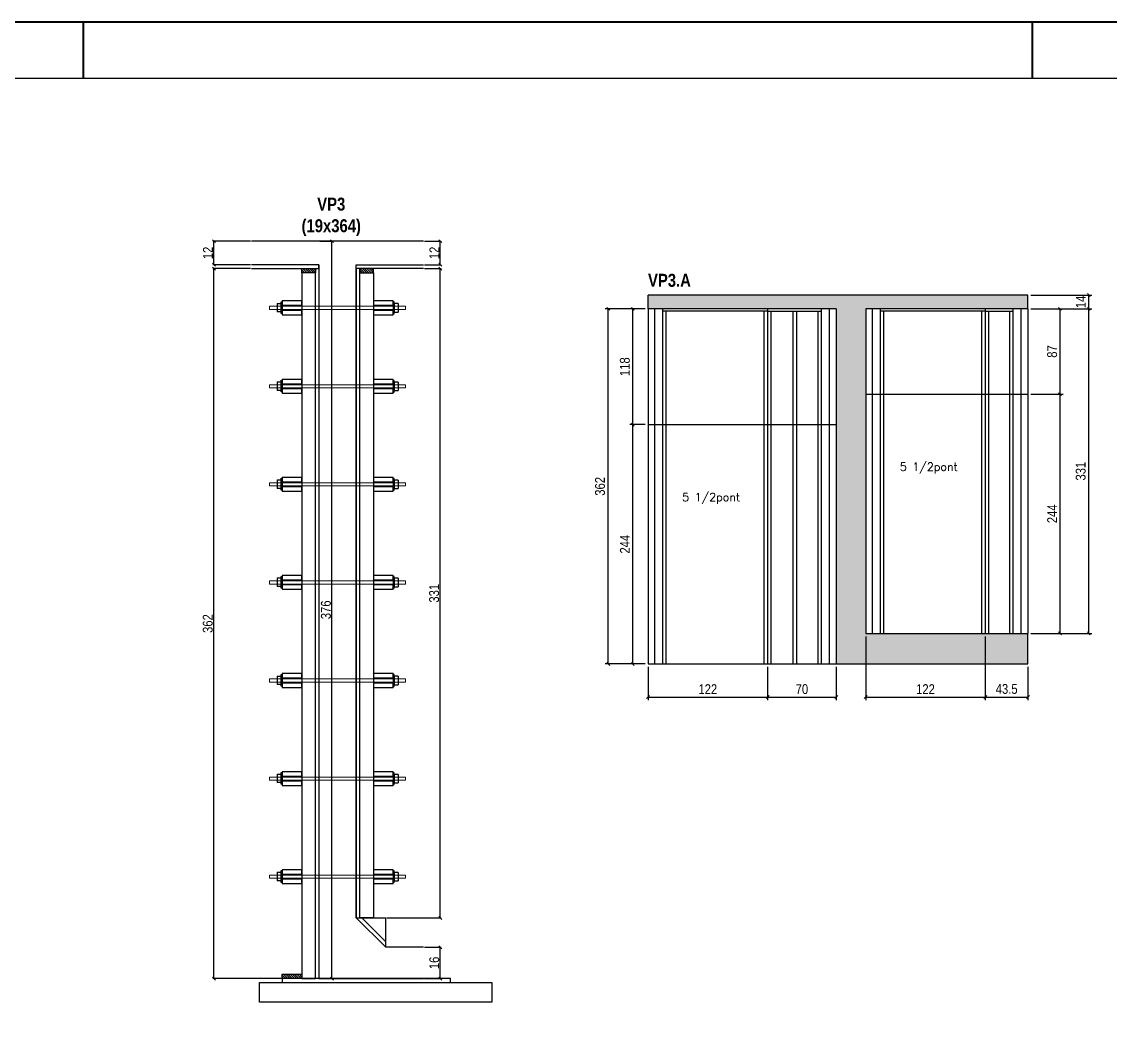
# Model space of a CAD drawing. Extents: x 142292 to 147556, y 149363 to 152785.
# Drawn here: x 144400 to 145510, y 151750 to 152785 of the extents above; entities that cross this region are included whole.
import ezdxf

# ---------------------------------------------------------------- set-up
doc = ezdxf.new("R2010")
doc.units = 0
doc.layers.get('0').update_dxf_attribs({"linetype": 'CONTINUOUS'})
doc.layers.get('DEFPOINTS').update_dxf_attribs({"linetype": 'CONTINUOUS'})
for name, color, linetype in [('1HACHURA MADEIRAS', 1, 'CONTINUOUS'), ('1SARRAFO', 1, 'CONTINUOUS'), ('barrote', 251, 'CONTINUOUS'), ('COTA', 241, 'CONTINUOUS'), ('NOMENCLATURA', 7, 'CONTINUOUS'), ('Painéis', 200, 'CONTINUOUS'), ('PONTALETE', 7, 'CONTINUOUS'), ('presilha', 1, 'CONTINUOUS'), ('SARR_2.2x7', 40, 'CONTINUOUS'), ('SARR_3.5x7', 81, 'CONTINUOUS')]:
    doc.layers.add(name, color=color, linetype=linetype)
for name, color, linetype, lineweight in [('CONCRETO', 251, 'CONTINUOUS', 25), ('FOLHA', 255, 'CONTINUOUS', 40), ('SCO-___-LAJ', 2, 'CONTINUOUS', 0)]:
    doc.layers.add(name, color=color, linetype=linetype, lineweight=lineweight)
doc.styles.add('COTA TECNICA', font='techl___.ttf', dxfattribs={"height": 10})
doc.styles.add('COTA TECNICA 2X', font='techl___.ttf', dxfattribs={"height": 10})
doc.styles.get("Standard").update_dxf_attribs({"font": 'ROMANS.SHX'})
doc.styles.add('TECNICA', font='techb___.ttf', dxfattribs={"height": 10})
doc.dimstyles.new('PAINEL', dxfattribs={"dimtxt": 10, "dimasz": 3, "dimexe": 3, "dimexo": 3, "dimgap": 3, "dimtad": 1, "dimdec": 1, "dimzin": 12, "dimdsep": 46, "dimtxsty": 'COTA TECNICA', "dimblk1": 'OBLIQUE', "dimblk2": 'OBLIQUE', "dimsah": 1, "dimcen": 0.9, "dimclrd": 4, "dimclre": 4, "dimclrt": 240, "dimadec": 1, "dimazin": 3, "dimtfac": 1, "dimtdec": 1, "dimtmove": 0, "dimatfit": 3, "dimfxl": 1, "dimtolj": 1, "dimtzin": 12, "dimarcsym": 0})
doc.dimstyles.new('SECAO', dxfattribs={"dimscale": 0.333333, "dimtxt": 5, "dimasz": 9, "dimexe": 3, "dimexo": 3, "dimgap": 3, "dimtad": 1, "dimdec": 1, "dimlfac": 0.5, "dimzin": 12, "dimdsep": 46, "dimtxsty": 'COTA TECNICA 2X', "dimblk1": 'OBLIQUE', "dimblk2": 'OBLIQUE', "dimsah": 1, "dimcen": 0.9, "dimclrd": 4, "dimclre": 4, "dimclrt": 240, "dimadec": 1, "dimazin": 3, "dimtfac": 1, "dimtdec": 1, "dimtmove": 0, "dimatfit": 3, "dimfxl": 1, "dimtolj": 1, "dimtzin": 12, "dimarcsym": 0})

# ---------------------------------------------------------------- blocks, each defined once
blk = doc.blocks.new('_Oblique')
at = {"color": 0, "linetype": 'ByBlock', "lineweight": -2}
blk.add_line((-0.5, -0.5), (0.5, 0.5), dxfattribs=at)
blk = doc.blocks.new('*D778')
at = {"layer": 'COTA', "color": 4, "lineweight": -2, "transparency": 16777216}
for p, q in [((144633.7, 152533.1), (144595.3, 152533.1)), ((144596.3, 151809.2), (144596.3, 152533.1)), ((144664.8, 151809.2), (144595.3, 151809.2))]:
    blk.add_line(p, q, dxfattribs=at)
at = {"layer": 'DEFPOINTS', "color": 0, "transparency": 16777216}
for p in [(144596.3, 152533.1), (144634.7, 152533.1), (144665.8, 151809.2)]:
    blk.add_point(p, dxfattribs=at)
at = {"layer": 'COTA', "color": 4, "lineweight": -2, "transparency": 16777216, "xscale": 3, "yscale": 3, "zscale": 3}
for p, rotation in [((144596.3, 152533.1), 90), ((144596.3, 151809.2), 270)]:
    blk.add_blockref('_Oblique', p, dxfattribs=dict(at, rotation=rotation))
at = {"layer": 'COTA', "color": 240, "transparency": 16777216, "insert": (144590, 152171.2), "char_height": 10, "attachment_point": 5, "rotation": 90, "style": 'COTA TECNICA 2X'}
blk.add_mtext('\\A1;362', dxfattribs=at)
blk = doc.blocks.new('*D779')
at = {"layer": 'COTA', "color": 4, "lineweight": -2, "transparency": 16777216}
for p, q in [((144633.7, 152561.1), (144595.3, 152561.1)), ((144596.3, 152537.1), (144596.3, 152561.1)), ((144633.7, 152537.1), (144595.3, 152537.1))]:
    blk.add_line(p, q, dxfattribs=at)
at = {"layer": 'DEFPOINTS', "color": 0, "transparency": 16777216}
for p in [(144596.3, 152561.1), (144634.7, 152561.1), (144634.7, 152537.1)]:
    blk.add_point(p, dxfattribs=at)
at = {"layer": 'COTA', "color": 4, "lineweight": -2, "transparency": 16777216, "xscale": 3, "yscale": 3, "zscale": 3}
for p, rotation in [((144596.3, 152561.1), 90), ((144596.3, 152537.1), 270)]:
    blk.add_blockref('_Oblique', p, dxfattribs=dict(at, rotation=rotation))
at = {"layer": 'COTA', "color": 240, "transparency": 16777216, "insert": (144590.2, 152549.1), "char_height": 10, "attachment_point": 5, "rotation": 90, "style": 'COTA TECNICA 2X'}
blk.add_mtext('\\A1;12', dxfattribs=at)
blk = doc.blocks.new('*D780')
at = {"layer": 'COTA', "color": 4, "lineweight": -2, "transparency": 16777216}
for p, q in [((144811.1, 152533.1), (144828.1, 152533.1)), ((144827.1, 151871.1), (144827.1, 152533.1)), ((144772.5, 151871.1), (144828.1, 151871.1))]:
    blk.add_line(p, q, dxfattribs=at)
at = {"layer": 'DEFPOINTS', "color": 0, "transparency": 16777216}
for p in [(144810.1, 152533.1), (144827.1, 152533.1), (144771.5, 151871.1)]:
    blk.add_point(p, dxfattribs=at)
at = {"layer": 'COTA', "color": 4, "lineweight": -2, "transparency": 16777216, "xscale": 3, "yscale": 3, "zscale": 3}
for p, rotation in [((144827.1, 152533.1), 90), ((144827.1, 151871.1), 270)]:
    blk.add_blockref('_Oblique', p, dxfattribs=dict(at, rotation=rotation))
at = {"layer": 'COTA', "color": 240, "transparency": 16777216, "insert": (144820.9, 152202.1), "char_height": 10, "attachment_point": 5, "rotation": 90, "style": 'COTA TECNICA 2X'}
blk.add_mtext('\\A1;331', dxfattribs=at)
blk = doc.blocks.new('*D781')
at = {"layer": 'COTA', "color": 4, "lineweight": -2, "transparency": 16777216}
for p, q in [((144811.1, 152561.1), (144828.1, 152561.1)), ((144827.1, 152537.1), (144827.1, 152561.1)), ((144811.1, 152537.1), (144828.1, 152537.1))]:
    blk.add_line(p, q, dxfattribs=at)
at = {"layer": 'DEFPOINTS', "color": 0, "transparency": 16777216}
for p in [(144810.1, 152561.1), (144827.1, 152561.1), (144810.1, 152537.1)]:
    blk.add_point(p, dxfattribs=at)
at = {"layer": 'COTA', "color": 4, "lineweight": -2, "transparency": 16777216, "xscale": 3, "yscale": 3, "zscale": 3}
for p, rotation in [((144827.1, 152561.1), 90), ((144827.1, 152537.1), 270)]:
    blk.add_blockref('_Oblique', p, dxfattribs=dict(at, rotation=rotation))
at = {"layer": 'COTA', "color": 240, "transparency": 16777216, "insert": (144821.1, 152549.1), "char_height": 10, "attachment_point": 5, "rotation": 90, "style": 'COTA TECNICA 2X'}
blk.add_mtext('\\A1;12', dxfattribs=at)
blk = doc.blocks.new('*D782')
at = {"layer": 'COTA', "color": 4, "lineweight": -2, "transparency": 16777216}
for p, q in [((144811.1, 151841.1), (144828.1, 151841.1)), ((144827.1, 151809.2), (144827.1, 151841.1)), ((144811.1, 151809.2), (144828.1, 151809.2))]:
    blk.add_line(p, q, dxfattribs=at)
at = {"layer": 'DEFPOINTS', "color": 0, "transparency": 16777216}
for p in [(144810.1, 151841.1), (144827.1, 151841.1), (144810.1, 151809.2)]:
    blk.add_point(p, dxfattribs=at)
at = {"layer": 'COTA', "color": 4, "lineweight": -2, "transparency": 16777216, "xscale": 3, "yscale": 3, "zscale": 3}
for p, rotation in [((144827.1, 151841.1), 90), ((144827.1, 151809.2), 270)]:
    blk.add_blockref('_Oblique', p, dxfattribs=dict(at, rotation=rotation))
at = {"layer": 'COTA', "color": 240, "transparency": 16777216, "insert": (144821, 151825.2), "char_height": 10, "attachment_point": 5, "rotation": 90, "style": 'COTA TECNICA 2X'}
blk.add_mtext('\\A1;16', dxfattribs=at)
blk = doc.blocks.new('*D783')
at = {"layer": 'COTA', "color": 4, "lineweight": -2, "transparency": 16777216}
for p, q in [((144704.4, 152561.1), (144717.7, 152561.1)), ((144716.7, 151809.2), (144716.7, 152561.1)), ((144704.4, 151809.2), (144717.7, 151809.2))]:
    blk.add_line(p, q, dxfattribs=at)
at = {"layer": 'DEFPOINTS', "color": 0, "transparency": 16777216}
for p in [(144703.4, 152561.1), (144716.7, 152561.1), (144703.4, 151809.2)]:
    blk.add_point(p, dxfattribs=at)
at = {"layer": 'COTA', "color": 4, "lineweight": -2, "transparency": 16777216, "xscale": 3, "yscale": 3, "zscale": 3}
for p, rotation in [((144716.7, 152561.1), 90), ((144716.7, 151809.2), 270)]:
    blk.add_blockref('_Oblique', p, dxfattribs=dict(at, rotation=rotation))
at = {"layer": 'COTA', "color": 240, "transparency": 16777216, "insert": (144710.5, 152185.2), "char_height": 10, "attachment_point": 5, "rotation": 90, "style": 'COTA TECNICA 2X'}
blk.add_mtext('\\A1;376', dxfattribs=at)
blk = doc.blocks.new('*D784')
at = {"layer": 'COTA', "color": 4, "linetype": 'ByBlock', "lineweight": -2, "transparency": 16777216}
for p, q in [((145039, 152127.1), (145039, 152093.2)), ((145161, 152127.1), (145161, 152093.2)), ((145039, 152096.2), (145161, 152096.2))]:
    blk.add_line(p, q, dxfattribs=at)
at = {"layer": 'DEFPOINTS', "color": 0, "linetype": 'ByBlock', "transparency": 16777216}
for p in [(145039, 152130.1), (145161, 152130.1), (145161, 152096.2)]:
    blk.add_point(p, dxfattribs=at)
at = {"layer": 'COTA', "color": 4, "linetype": 'ByBlock', "lineweight": -2, "transparency": 16777216, "xscale": 3, "yscale": 3, "zscale": 3, "rotation": 180}
blk.add_blockref('_Oblique', (145039, 152096.2), dxfattribs=at)
at = {"layer": 'COTA', "color": 4, "linetype": 'ByBlock', "lineweight": -2, "transparency": 16777216, "xscale": 3, "yscale": 3, "zscale": 3}
blk.add_blockref('_Oblique', (145161, 152096.2), dxfattribs=at)
at = {"layer": 'COTA', "color": 240, "linetype": 'ByBlock', "transparency": 16777216, "insert": (145100, 152104.3), "char_height": 10, "attachment_point": 5, "style": 'COTA TECNICA'}
blk.add_mtext('\\A1;122', dxfattribs=at)
blk = doc.blocks.new('*D785')
at = {"layer": 'COTA', "color": 4, "linetype": 'ByBlock', "lineweight": -2, "transparency": 16777216}
for p, q in [((145161, 152127.1), (145161, 152093.2)), ((145231, 152127.1), (145231, 152093.2)), ((145161, 152096.2), (145231, 152096.2))]:
    blk.add_line(p, q, dxfattribs=at)
at = {"layer": 'DEFPOINTS', "color": 0, "linetype": 'ByBlock', "transparency": 16777216}
for p in [(145161, 152130.1), (145231, 152130.1), (145231, 152096.2)]:
    blk.add_point(p, dxfattribs=at)
at = {"layer": 'COTA', "color": 4, "linetype": 'ByBlock', "lineweight": -2, "transparency": 16777216, "xscale": 3, "yscale": 3, "zscale": 3, "rotation": 180}
blk.add_blockref('_Oblique', (145161, 152096.2), dxfattribs=at)
at = {"layer": 'COTA', "color": 4, "linetype": 'ByBlock', "lineweight": -2, "transparency": 16777216, "xscale": 3, "yscale": 3, "zscale": 3}
blk.add_blockref('_Oblique', (145231, 152096.2), dxfattribs=at)
at = {"layer": 'COTA', "color": 240, "linetype": 'ByBlock', "transparency": 16777216, "insert": (145196, 152104.3), "char_height": 10, "attachment_point": 5, "style": 'COTA TECNICA'}
blk.add_mtext('\\A1;70', dxfattribs=at)
blk = doc.blocks.new('*D786')
at = {"layer": 'COTA', "color": 4, "linetype": 'ByBlock', "lineweight": -2, "transparency": 16777216}
for p, q in [((145429.5, 152492.1), (145491.6, 152492.1)), ((145488.6, 152161.1), (145488.6, 152492.1)), ((145429.5, 152161.1), (145491.6, 152161.1))]:
    blk.add_line(p, q, dxfattribs=at)
at = {"layer": 'DEFPOINTS', "color": 0, "linetype": 'ByBlock', "transparency": 16777216}
for p in [(145426.5, 152492.1), (145488.6, 152492.1), (145426.5, 152161.1)]:
    blk.add_point(p, dxfattribs=at)
at = {"layer": 'COTA', "color": 4, "linetype": 'ByBlock', "lineweight": -2, "transparency": 16777216, "xscale": 3, "yscale": 3, "zscale": 3}
for p, rotation in [((145488.6, 152492.1), 90), ((145488.6, 152161.1), 270)]:
    blk.add_blockref('_Oblique', p, dxfattribs=dict(at, rotation=rotation))
at = {"layer": 'COTA', "color": 240, "linetype": 'ByBlock', "transparency": 16777216, "insert": (145480.3, 152326.6), "char_height": 10, "attachment_point": 5, "rotation": 90, "style": 'COTA TECNICA'}
blk.add_mtext('\\A1;331', dxfattribs=at)
blk = doc.blocks.new('*D787')
at = {"layer": 'COTA', "color": 4, "linetype": 'ByBlock', "lineweight": -2, "transparency": 16777216}
for p, q in [((145261, 152158.1), (145261, 152093.2)), ((145383, 152158.1), (145383, 152093.2)), ((145261, 152096.2), (145383, 152096.2))]:
    blk.add_line(p, q, dxfattribs=at)
at = {"layer": 'DEFPOINTS', "color": 0, "linetype": 'ByBlock', "transparency": 16777216}
for p in [(145261, 152161.1), (145383, 152161.1), (145383, 152096.2)]:
    blk.add_point(p, dxfattribs=at)
at = {"layer": 'COTA', "color": 4, "linetype": 'ByBlock', "lineweight": -2, "transparency": 16777216, "xscale": 3, "yscale": 3, "zscale": 3, "rotation": 180}
blk.add_blockref('_Oblique', (145261, 152096.2), dxfattribs=at)
at = {"layer": 'COTA', "color": 4, "linetype": 'ByBlock', "lineweight": -2, "transparency": 16777216, "xscale": 3, "yscale": 3, "zscale": 3}
blk.add_blockref('_Oblique', (145383, 152096.2), dxfattribs=at)
at = {"layer": 'COTA', "color": 240, "linetype": 'ByBlock', "transparency": 16777216, "insert": (145322, 152104.3), "char_height": 10, "attachment_point": 5, "style": 'COTA TECNICA'}
blk.add_mtext('\\A1;122', dxfattribs=at)
blk = doc.blocks.new('*D788')
at = {"layer": 'COTA', "color": 4, "linetype": 'ByBlock', "lineweight": -2, "transparency": 16777216}
for p, q in [((145383, 152158.1), (145383, 152093.2)), ((145426.5, 152127.1), (145426.5, 152093.2)), ((145383, 152096.2), (145426.5, 152096.2))]:
    blk.add_line(p, q, dxfattribs=at)
at = {"layer": 'DEFPOINTS', "color": 0, "linetype": 'ByBlock', "transparency": 16777216}
for p in [(145383, 152161.1), (145426.5, 152130.1), (145426.5, 152096.2)]:
    blk.add_point(p, dxfattribs=at)
at = {"layer": 'COTA', "color": 4, "linetype": 'ByBlock', "lineweight": -2, "transparency": 16777216, "xscale": 3, "yscale": 3, "zscale": 3, "rotation": 180}
blk.add_blockref('_Oblique', (145383, 152096.2), dxfattribs=at)
at = {"layer": 'COTA', "color": 4, "linetype": 'ByBlock', "lineweight": -2, "transparency": 16777216, "xscale": 3, "yscale": 3, "zscale": 3}
blk.add_blockref('_Oblique', (145426.5, 152096.2), dxfattribs=at)
at = {"layer": 'COTA', "color": 240, "linetype": 'ByBlock', "transparency": 16777216, "insert": (145404.8, 152104.5), "char_height": 10, "attachment_point": 5, "style": 'COTA TECNICA'}
blk.add_mtext('\\A1;43.5', dxfattribs=at)
blk = doc.blocks.new('*D789')
at = {"layer": 'COTA', "color": 4, "linetype": 'ByBlock', "lineweight": -2, "transparency": 16777216}
for p, q in [((145429.5, 152506.1), (145491.6, 152506.1)), ((145488.6, 152492.1), (145488.6, 152506.1)), ((145429.5, 152492.1), (145491.6, 152492.1))]:
    blk.add_line(p, q, dxfattribs=at)
at = {"layer": 'DEFPOINTS', "color": 0, "linetype": 'ByBlock', "transparency": 16777216}
for p in [(145426.5, 152506.1), (145488.6, 152506.1), (145426.5, 152492.1)]:
    blk.add_point(p, dxfattribs=at)
at = {"layer": 'COTA', "color": 4, "linetype": 'ByBlock', "lineweight": -2, "transparency": 16777216, "xscale": 3, "yscale": 3, "zscale": 3}
for p, rotation in [((145488.6, 152506.1), 90), ((145488.6, 152492.1), 270)]:
    blk.add_blockref('_Oblique', p, dxfattribs=dict(at, rotation=rotation))
at = {"layer": 'COTA', "color": 240, "linetype": 'ByBlock', "transparency": 16777216, "insert": (145480.5, 152499.1), "char_height": 10, "attachment_point": 5, "rotation": 90, "style": 'COTA TECNICA'}
blk.add_mtext('\\A1;14', dxfattribs=at)
blk = doc.blocks.new('*D790')
at = {"layer": 'COTA', "color": 4, "linetype": 'ByBlock', "lineweight": -2, "transparency": 16777216}
for p, q in [((145429.5, 152405.1), (145462.3, 152405.1)), ((145459.3, 152161.1), (145459.3, 152405.1)), ((145429.5, 152161.1), (145462.3, 152161.1))]:
    blk.add_line(p, q, dxfattribs=at)
at = {"layer": 'DEFPOINTS', "color": 0, "linetype": 'ByBlock', "transparency": 16777216}
for p in [(145426.5, 152405.1), (145459.3, 152405.1), (145426.5, 152161.1)]:
    blk.add_point(p, dxfattribs=at)
at = {"layer": 'COTA', "color": 4, "linetype": 'ByBlock', "lineweight": -2, "transparency": 16777216, "xscale": 3, "yscale": 3, "zscale": 3}
for p, rotation in [((145459.3, 152405.1), 90), ((145459.3, 152161.1), 270)]:
    blk.add_blockref('_Oblique', p, dxfattribs=dict(at, rotation=rotation))
at = {"layer": 'COTA', "color": 240, "linetype": 'ByBlock', "transparency": 16777216, "insert": (145451.2, 152283.1), "char_height": 10, "attachment_point": 5, "rotation": 90, "style": 'COTA TECNICA'}
blk.add_mtext('\\A1;244', dxfattribs=at)
blk = doc.blocks.new('*D791')
at = {"layer": 'COTA', "color": 4, "linetype": 'ByBlock', "lineweight": -2, "transparency": 16777216}
for p, q in [((145429.5, 152492.1), (145462.3, 152492.1)), ((145459.3, 152405.1), (145459.3, 152492.1)), ((145429.5, 152405.1), (145462.3, 152405.1))]:
    blk.add_line(p, q, dxfattribs=at)
at = {"layer": 'DEFPOINTS', "color": 0, "linetype": 'ByBlock', "transparency": 16777216}
for p in [(145426.5, 152492.1), (145459.3, 152492.1), (145426.5, 152405.1)]:
    blk.add_point(p, dxfattribs=at)
at = {"layer": 'COTA', "color": 4, "linetype": 'ByBlock', "lineweight": -2, "transparency": 16777216, "xscale": 3, "yscale": 3, "zscale": 3}
for p, rotation in [((145459.3, 152492.1), 90), ((145459.3, 152405.1), 270)]:
    blk.add_blockref('_Oblique', p, dxfattribs=dict(at, rotation=rotation))
at = {"layer": 'COTA', "color": 240, "linetype": 'ByBlock', "transparency": 16777216, "insert": (145451.2, 152448.6), "char_height": 10, "attachment_point": 5, "rotation": 90, "style": 'COTA TECNICA'}
blk.add_mtext('\\A1;87', dxfattribs=at)
blk = doc.blocks.new('*D792')
at = {"layer": 'COTA', "color": 4, "linetype": 'ByBlock', "lineweight": -2, "transparency": 16777216}
for p, q in [((145036, 152492.1), (144995.4, 152492.1)), ((144998.4, 152130.1), (144998.4, 152492.1)), ((145036, 152130.1), (144995.4, 152130.1))]:
    blk.add_line(p, q, dxfattribs=at)
at = {"layer": 'DEFPOINTS', "color": 0, "linetype": 'ByBlock', "transparency": 16777216}
for p in [(144998.4, 152492.1), (145039, 152492.1), (145039, 152130.1)]:
    blk.add_point(p, dxfattribs=at)
at = {"layer": 'COTA', "color": 4, "linetype": 'ByBlock', "lineweight": -2, "transparency": 16777216, "xscale": 3, "yscale": 3, "zscale": 3}
for p, rotation in [((144998.4, 152492.1), 90), ((144998.4, 152130.1), 270)]:
    blk.add_blockref('_Oblique', p, dxfattribs=dict(at, rotation=rotation))
at = {"layer": 'COTA', "color": 240, "linetype": 'ByBlock', "transparency": 16777216, "insert": (144990.1, 152311.1), "char_height": 10, "attachment_point": 5, "rotation": 90, "style": 'COTA TECNICA'}
blk.add_mtext('\\A1;362', dxfattribs=at)
blk = doc.blocks.new('*D793')
at = {"layer": 'COTA', "color": 4, "linetype": 'ByBlock', "lineweight": -2, "transparency": 16777216}
for p, q in [((145036, 152374.1), (145020.5, 152374.1)), ((145023.5, 152130.1), (145023.5, 152374.1)), ((145036, 152130.1), (145020.5, 152130.1))]:
    blk.add_line(p, q, dxfattribs=at)
at = {"layer": 'DEFPOINTS', "color": 0, "linetype": 'ByBlock', "transparency": 16777216}
for p in [(145023.5, 152374.1), (145039, 152374.1), (145039, 152130.1)]:
    blk.add_point(p, dxfattribs=at)
at = {"layer": 'COTA', "color": 4, "linetype": 'ByBlock', "lineweight": -2, "transparency": 16777216, "xscale": 3, "yscale": 3, "zscale": 3}
for p, rotation in [((145023.5, 152374.1), 90), ((145023.5, 152130.1), 270)]:
    blk.add_blockref('_Oblique', p, dxfattribs=dict(at, rotation=rotation))
at = {"layer": 'COTA', "color": 240, "linetype": 'ByBlock', "transparency": 16777216, "insert": (145015.4, 152252.1), "char_height": 10, "attachment_point": 5, "rotation": 90, "style": 'COTA TECNICA'}
blk.add_mtext('\\A1;244', dxfattribs=at)
blk = doc.blocks.new('*D794')
at = {"layer": 'COTA', "color": 4, "linetype": 'ByBlock', "lineweight": -2, "transparency": 16777216}
for p, q in [((145036, 152492.1), (145020.5, 152492.1)), ((145023.5, 152374.1), (145023.5, 152492.1)), ((145036, 152374.1), (145020.5, 152374.1))]:
    blk.add_line(p, q, dxfattribs=at)
at = {"layer": 'DEFPOINTS', "color": 0, "linetype": 'ByBlock', "transparency": 16777216}
for p in [(145023.5, 152492.1), (145039, 152492.1), (145039, 152374.1)]:
    blk.add_point(p, dxfattribs=at)
at = {"layer": 'COTA', "color": 4, "linetype": 'ByBlock', "lineweight": -2, "transparency": 16777216, "xscale": 3, "yscale": 3, "zscale": 3}
for p, rotation in [((145023.5, 152492.1), 90), ((145023.5, 152374.1), 270)]:
    blk.add_blockref('_Oblique', p, dxfattribs=dict(at, rotation=rotation))
at = {"layer": 'COTA', "color": 240, "linetype": 'ByBlock', "transparency": 16777216, "insert": (145015.4, 152433.1), "char_height": 10, "attachment_point": 5, "rotation": 90, "style": 'COTA TECNICA'}
blk.add_mtext('\\A1;118', dxfattribs=at)
blk = doc.blocks.new('*U375')
at = {"layer": '1HACHURA MADEIRAS'}
h = blk.add_hatch(dxfattribs=at)
h.set_pattern_fill('ANSI31', color=256, scale=0.5)
h.paths.add_polyline_path([(-14, 0), (-14, -4.4), (6, -4.4), (6, 0)])
at = {"layer": '1SARRAFO'}
blk.add_lwpolyline([(6, 0), (-14, 0), (-14, -4.4), (6, -4.4)], close=True, dxfattribs=at)

msp = doc.modelspace()

# ---------------------------------------------------------------- hatches: boundary and pattern name
at = {"layer": 'COTA', "linetype": 'ByBlock'}
h = msp.add_hatch(dxfattribs=at)
h.set_pattern_fill('AR-CONC', color=256, scale=0.03)
h.set_pattern_definition([(50, (10538.0375, 121945.066), (5.46554007, -0.47817257), [0.5715, -6.2865]), (355, (10538.0375, 121945.066), (-1.05730264, 5.73170536), [0.4572, -5.02921753]), (100.4514447, (10538.493, 121945.026), (4.40823741, 5.25353256), [0.48570026, -5.34270734]), (46.1842, (10538.0375, 121946.59), (8.13237123, -1.26126984), [0.85725, -9.42975]), (96.6355576, (10538.715, 121946.485), (7.122124, 7.42278374), [0.7285507, -8.01406824]), (351.184151, (10538.0375, 121946.59), (7.122124, 7.42278374), [0.685799, -7.54379196]), (21, (10538.7995, 121946.209), (4.54843174, -3.06795595), [0.5715, -6.2865]), (326, (10538.7995, 121946.209), (1.85406085, 5.52563898), [0.4572, -5.0292]), (71.451445, (10539.1785, 121945.9533), (6.40249258, 2.45768307), [0.48570026, -5.34269813]), (37.5, (10538.0375, 121945.066), (0.092658098, 2.536651166), [0, -4.96824, 0, -5.1054, 0, -5.04825]), (7.5, (10538.0375, 121945.066), (2.004589875, 3.005417245), [0, -2.91084, 0, -4.85394, 0, -1.92405]), (327.5, (10536.3382, 121945.066), (4.067717855, -0.17186232), [0, -1.905, 0, -5.9436, 0, -7.8867]), (317.5, (10535.5762, 121945.066), (4.44387544, 0.76279473), [0, -2.4765, 0, -3.94716, 0, -5.6007])])
h.paths.add_polyline_path([(145231.03, 152130.08), (145426.53, 152130.08), (145426.53, 152161.08), (145261.03, 152161.08), (145261.03, 152492.08), (145426.53, 152492.08), (145426.53, 152506.08), (145039.03, 152506.08), (145039.03, 152492.08), (145231.03, 152492.08)])
at = {"layer": 'SARR_2.2x7'}
h = msp.add_hatch(dxfattribs=at)
h.set_pattern_fill('ANSI31', color=256, scale=0.5, angle=90)
h.set_pattern_definition([(135, (177873.3583, 29016.5481), (-1.122532015, -1.122532015), [])])
h.paths.add_polyline_path([(144699.82, 152533.12), (144699.82, 152528.72), (144685.82, 152528.72), (144685.82, 152533.12)])
h = msp.add_hatch(dxfattribs=at)
h.set_pattern_fill('ANSI31', color=256, scale=0.5, angle=90)
h.set_pattern_definition([(135, (177853.3583, 29016.5481), (-1.122532015, -1.122532015), [])])
h.paths.add_polyline_path([(144745.02, 152533.12), (144745.02, 152528.72), (144759.02, 152528.72), (144759.02, 152533.12)])

# ---------------------------------------------------------------- linework, layer by layer
at = {"color": 30}
msp.add_line((142435.57, 152727.18), (147498.61, 152727.18), dxfattribs=at)
msp.add_lwpolyline([(146491.26, 150933.81), (146491.26, 149420.94), (142435.57, 149420.94), (142435.57, 152727.18), (147498.61, 152727.18)], dxfattribs=at)
at = {"layer": '1HACHURA MADEIRAS', "elevation": 0}
for points in [[(144685.82, 152500.14), (144665.82, 152500.14), (144665.82, 152495.74), (144685.82, 152495.74)], [(144685.82, 152490.54), (144665.82, 152490.54), (144665.82, 152486.14), (144685.82, 152486.14)], [(144685.82, 152420.14), (144665.82, 152420.14), (144665.82, 152415.74), (144685.82, 152415.74)], [(144685.82, 152410.54), (144665.82, 152410.54), (144665.82, 152406.14), (144685.82, 152406.14)], [(144685.82, 152320.14), (144665.82, 152320.14), (144665.82, 152315.74), (144685.82, 152315.74)], [(144685.82, 152310.54), (144665.82, 152310.54), (144665.82, 152306.14), (144685.82, 152306.14)], [(144685.82, 152220.14), (144665.82, 152220.14), (144665.82, 152215.74), (144685.82, 152215.74)], [(144685.82, 152210.54), (144665.82, 152210.54), (144665.82, 152206.14), (144685.82, 152206.14)], [(144685.82, 152120.14), (144665.82, 152120.14), (144665.82, 152115.74), (144685.82, 152115.74)], [(144685.82, 152110.54), (144665.82, 152110.54), (144665.82, 152106.14), (144685.82, 152106.14)], [(144685.82, 152020.14), (144665.82, 152020.14), (144665.82, 152015.74), (144685.82, 152015.74)], [(144685.82, 152010.54), (144665.82, 152010.54), (144665.82, 152006.14), (144685.82, 152006.14)], [(144685.82, 151920.14), (144665.82, 151920.14), (144665.82, 151915.74), (144685.82, 151915.74)], [(144685.82, 151910.54), (144665.82, 151910.54), (144665.82, 151906.14), (144685.82, 151906.14)]]:
    msp.add_lwpolyline(points, close=True, dxfattribs=at)
at = {"layer": '1HACHURA MADEIRAS'}
for points in [[(144779.02, 152500.14), (144759.02, 152500.14), (144759.02, 152495.74), (144779.02, 152495.74)], [(144779.02, 152490.54), (144759.02, 152490.54), (144759.02, 152486.14), (144779.02, 152486.14)], [(144779.02, 152420.14), (144759.02, 152420.14), (144759.02, 152415.74), (144779.02, 152415.74)], [(144779.02, 152410.54), (144759.02, 152410.54), (144759.02, 152406.14), (144779.02, 152406.14)], [(144779.02, 152320.14), (144759.02, 152320.14), (144759.02, 152315.74), (144779.02, 152315.74)], [(144779.02, 152310.54), (144759.02, 152310.54), (144759.02, 152306.14), (144779.02, 152306.14)], [(144779.02, 152220.14), (144759.02, 152220.14), (144759.02, 152215.74), (144779.02, 152215.74)], [(144779.02, 152210.54), (144759.02, 152210.54), (144759.02, 152206.14), (144779.02, 152206.14)], [(144779.02, 152120.14), (144759.02, 152120.14), (144759.02, 152115.74), (144779.02, 152115.74)], [(144779.02, 152110.54), (144759.02, 152110.54), (144759.02, 152106.14), (144779.02, 152106.14)], [(144779.02, 152020.14), (144759.02, 152020.14), (144759.02, 152015.74), (144779.02, 152015.74)], [(144779.02, 152010.54), (144759.02, 152010.54), (144759.02, 152006.14), (144779.02, 152006.14)], [(144779.02, 151920.14), (144759.02, 151920.14), (144759.02, 151915.74), (144779.02, 151915.74)], [(144779.02, 151910.54), (144759.02, 151910.54), (144759.02, 151906.14), (144779.02, 151906.14)]]:
    msp.add_lwpolyline(points, close=True, dxfattribs=at)
at = {"layer": 'barrote'}
msp.add_lwpolyline([(144642.76, 151805.18), (144879.7, 151805.18), (144879.7, 151785.18), (144642.76, 151785.18)], close=True, dxfattribs=at)
at = {"layer": 'CONCRETO', "linetype": 'Continuous'}
for p, q in [((144810.12, 152561.12), (144634.72, 152561.12)), ((144703.42, 152537.12), (144703.42, 151809.18)), ((144741.42, 151871.07), (144741.42, 152537.12)), ((144771.51, 151841.12), (144741.42, 151871.07)), ((144810.12, 151841.12), (144771.51, 151841.12)), ((144703.42, 151809.18), (144810.12, 151809.18))]:
    msp.add_line(p, q, dxfattribs=at)
at = {"layer": 'COTA', "linetype": 'ByBlock'}
for p, q in [((145039.03, 152492.08), (145039.03, 152506.08)), ((145426.53, 152506.08), (145039.03, 152506.08)), ((145426.53, 152492.08), (145426.53, 152506.08)), ((145426.53, 152130.08), (145426.53, 152161.08)), ((145231.03, 152130.08), (145426.53, 152130.08))]:
    msp.add_line(p, q, dxfattribs=at)
at = {"layer": 'FOLHA'}
for p, q in [((142291.57, 152784.78), (147556.21, 152784.78)), ((144463.09, 152727.18), (144463.09, 152784.78)), ((145430.77, 152784.78), (145430.77, 152727.18))]:
    msp.add_line(p, q, dxfattribs=at)
at = {"layer": 'Painéis', "linetype": 'Continuous'}
for p, q in [((145231.03, 152492.08), (145039.03, 152492.08)), ((145039.03, 152492.08), (145039.03, 152130.08)), ((145161.03, 152492.08), (145161.03, 152130.08)), ((145231.03, 152492.08), (145231.03, 152130.08)), ((145426.53, 152492.08), (145261.03, 152492.08)), ((145261.03, 152492.08), (145261.03, 152161.08)), ((145383.03, 152492.08), (145383.03, 152161.08)), ((145426.53, 152492.08), (145426.53, 152161.08)), ((145261.03, 152405.08), (145426.53, 152405.08)), ((145039.03, 152374.08), (145231.03, 152374.08)), ((145261.03, 152161.08), (145426.53, 152161.08)), ((145039.03, 152130.08), (145231.03, 152130.08))]:
    msp.add_line(p, q, dxfattribs=at)
at = {"layer": 'Painéis', "linetype": 'ByBlock'}
for p, q in [((144771.51, 151841.12), (144741.42, 151871.07)), ((144741.42, 151871.07), (144771.51, 151871.07)), ((144747.08, 151871.07), (144771.51, 151846.64)), ((144771.51, 151841.12), (144771.51, 151871.07))]:
    msp.add_line(p, q, dxfattribs=at)
at = {"layer": 'Painéis', "linetype": 'Continuous'}
for points in [[(144634.72, 152533.12), (144703.42, 152533.12), (144703.42, 152537.12), (144634.72, 152537.12)], [(144810.12, 152533.12), (144741.42, 152533.12), (144741.42, 152537.12), (144810.12, 152537.12)]]:
    msp.add_lwpolyline(points, dxfattribs=at)
at = {"layer": 'Painéis', "linetype": 'Continuous', "elevation": 0}
for points in [[(144699.82, 151809.18), (144699.82, 152533.12), (144703.42, 152533.12), (144703.42, 151809.18)], [(144745.02, 151871.07), (144745.02, 152533.12), (144741.42, 152533.12), (144741.42, 151871.07)]]:
    msp.add_lwpolyline(points, close=True, dxfattribs=at)
at = {"layer": 'Painéis', "linetype": 'Continuous'}
msp.add_lwpolyline([(144837.45, 151809.18), (144665.82, 151809.18), (144665.82, 151805.18), (144837.45, 151805.18)], close=True, dxfattribs=at)
at = {"layer": 'presilha'}
for p, q in [((144660.82, 152497.66), (144664.82, 152497.66)), ((144660.82, 152497.66), (144660.82, 152488.99)), ((144664.82, 152488.99), (144660.82, 152488.99)), ((144664.82, 152499.33), (144665.82, 152499.33)), ((144664.82, 152487.33), (144664.82, 152499.33)), ((144664.82, 152497.66), (144664.82, 152488.99)), ((144665.82, 152499.33), (144665.82, 152487.33)), ((144780.02, 152499.14), (144779.02, 152499.14)), ((144779.02, 152499.14), (144779.02, 152487.14)), ((144780.02, 152487.14), (144780.02, 152499.14)), ((144784.02, 152497.47), (144780.02, 152497.47)), ((144780.02, 152497.47), (144780.02, 152488.8)), ((144780.02, 152488.8), (144784.02, 152488.8)), ((144784.02, 152497.47), (144784.02, 152488.8)), ((144665.82, 152487.33), (144664.82, 152487.33)), ((144779.02, 152487.14), (144780.02, 152487.14)), ((144660.82, 152417.66), (144664.82, 152417.66)), ((144660.82, 152417.66), (144660.82, 152408.99)), ((144664.82, 152419.33), (144665.82, 152419.33)), ((144664.82, 152407.33), (144664.82, 152419.33)), ((144664.82, 152417.66), (144664.82, 152408.99)), ((144665.82, 152419.33), (144665.82, 152407.33)), ((144780.02, 152419.14), (144779.02, 152419.14)), ((144779.02, 152419.14), (144779.02, 152407.14)), ((144780.02, 152407.14), (144780.02, 152419.14)), ((144784.02, 152417.47), (144780.02, 152417.47)), ((144780.02, 152417.47), (144780.02, 152408.8)), ((144784.02, 152417.47), (144784.02, 152408.8)), ((144664.82, 152408.99), (144660.82, 152408.99)), ((144665.82, 152407.33), (144664.82, 152407.33)), ((144779.02, 152407.14), (144780.02, 152407.14)), ((144780.02, 152408.8), (144784.02, 152408.8)), ((144660.82, 152317.66), (144664.82, 152317.66)), ((144660.82, 152317.66), (144660.82, 152308.99)), ((144664.82, 152319.33), (144665.82, 152319.33)), ((144664.82, 152307.33), (144664.82, 152319.33)), ((144664.82, 152317.66), (144664.82, 152308.99)), ((144665.82, 152319.33), (144665.82, 152307.33)), ((144780.02, 152319.14), (144779.02, 152319.14)), ((144779.02, 152319.14), (144779.02, 152307.14)), ((144780.02, 152307.14), (144780.02, 152319.14)), ((144784.02, 152317.47), (144780.02, 152317.47)), ((144780.02, 152317.47), (144780.02, 152308.8)), ((144784.02, 152317.47), (144784.02, 152308.8)), ((144664.82, 152308.99), (144660.82, 152308.99)), ((144665.82, 152307.33), (144664.82, 152307.33)), ((144779.02, 152307.14), (144780.02, 152307.14)), ((144780.02, 152308.8), (144784.02, 152308.8)), ((144660.82, 152217.66), (144664.82, 152217.66)), ((144660.82, 152217.66), (144660.82, 152208.99)), ((144664.82, 152219.33), (144665.82, 152219.33)), ((144664.82, 152207.33), (144664.82, 152219.33)), ((144664.82, 152217.66), (144664.82, 152208.99)), ((144665.82, 152219.33), (144665.82, 152207.33)), ((144780.02, 152219.14), (144779.02, 152219.14)), ((144779.02, 152219.14), (144779.02, 152207.14)), ((144780.02, 152207.14), (144780.02, 152219.14)), ((144784.02, 152217.47), (144780.02, 152217.47)), ((144780.02, 152217.47), (144780.02, 152208.8)), ((144784.02, 152217.47), (144784.02, 152208.8)), ((144664.82, 152208.99), (144660.82, 152208.99)), ((144665.82, 152207.33), (144664.82, 152207.33)), ((144779.02, 152207.14), (144780.02, 152207.14)), ((144780.02, 152208.8), (144784.02, 152208.8)), ((144660.82, 152117.66), (144664.82, 152117.66)), ((144660.82, 152117.66), (144660.82, 152108.99)), ((144664.82, 152119.33), (144665.82, 152119.33)), ((144664.82, 152107.33), (144664.82, 152119.33)), ((144664.82, 152117.66), (144664.82, 152108.99)), ((144665.82, 152119.33), (144665.82, 152107.33)), ((144780.02, 152119.14), (144779.02, 152119.14)), ((144779.02, 152119.14), (144779.02, 152107.14)), ((144780.02, 152107.14), (144780.02, 152119.14)), ((144784.02, 152117.47), (144780.02, 152117.47)), ((144780.02, 152117.47), (144780.02, 152108.8)), ((144784.02, 152117.47), (144784.02, 152108.8)), ((144664.82, 152108.99), (144660.82, 152108.99)), ((144665.82, 152107.33), (144664.82, 152107.33)), ((144779.02, 152107.14), (144780.02, 152107.14)), ((144780.02, 152108.8), (144784.02, 152108.8)), ((144660.82, 152017.66), (144664.82, 152017.66)), ((144660.82, 152017.66), (144660.82, 152008.99)), ((144664.82, 152019.33), (144665.82, 152019.33)), ((144664.82, 152007.33), (144664.82, 152019.33)), ((144664.82, 152017.66), (144664.82, 152008.99)), ((144665.82, 152019.33), (144665.82, 152007.33)), ((144780.02, 152019.14), (144779.02, 152019.14)), ((144779.02, 152019.14), (144779.02, 152007.14)), ((144780.02, 152007.14), (144780.02, 152019.14)), ((144784.02, 152017.47), (144780.02, 152017.47)), ((144780.02, 152017.47), (144780.02, 152008.8)), ((144784.02, 152017.47), (144784.02, 152008.8)), ((144664.82, 152008.99), (144660.82, 152008.99)), ((144665.82, 152007.33), (144664.82, 152007.33)), ((144779.02, 152007.14), (144780.02, 152007.14)), ((144780.02, 152008.8), (144784.02, 152008.8)), ((144660.82, 151917.66), (144664.82, 151917.66)), ((144660.82, 151917.66), (144660.82, 151908.99)), ((144664.82, 151919.33), (144665.82, 151919.33)), ((144664.82, 151907.33), (144664.82, 151919.33)), ((144664.82, 151917.66), (144664.82, 151908.99)), ((144665.82, 151919.33), (144665.82, 151907.33)), ((144780.02, 151919.14), (144779.02, 151919.14)), ((144779.02, 151919.14), (144779.02, 151907.14)), ((144780.02, 151907.14), (144780.02, 151919.14)), ((144784.02, 151917.47), (144780.02, 151917.47)), ((144780.02, 151917.47), (144780.02, 151908.8)), ((144784.02, 151917.47), (144784.02, 151908.8)), ((144664.82, 151908.99), (144660.82, 151908.99)), ((144665.82, 151907.33), (144664.82, 151907.33)), ((144779.02, 151907.14), (144780.02, 151907.14)), ((144780.02, 151908.8), (144784.02, 151908.8))]:
    msp.add_line(p, q, dxfattribs=at)
at = {"layer": 'SARR_2.2x7', "ltscale": 50}
for p, q in [((145046.03, 152374.08), (145046.03, 152492.08)), ((145161.03, 152489.88), (145054.03, 152489.88)), ((145161.03, 152489.88), (145216.03, 152489.88)), ((145224.03, 152374.08), (145224.03, 152492.08)), ((145268.03, 152161.08), (145268.03, 152492.08)), ((145383.03, 152489.88), (145276.03, 152489.88)), ((145383.03, 152489.88), (145411.53, 152489.88)), ((145419.53, 152161.08), (145419.53, 152492.08)), ((145046.03, 152130.08), (145046.03, 152374.08)), ((145224.03, 152130.08), (145224.03, 152374.08))]:
    msp.add_line(p, q, dxfattribs=at)
at = {"layer": 'SARR_2.2x7'}
for points in [[(144685.82, 152533.12), (144699.82, 152533.12), (144699.82, 152528.72), (144685.82, 152528.72)], [(144759.02, 152533.12), (144745.02, 152533.12), (144745.02, 152528.72), (144759.02, 152528.72)]]:
    msp.add_lwpolyline(points, close=True, dxfattribs=at)
at = {"layer": 'SARR_3.5x7'}
for p, q in [((145054.03, 152374.08), (145054.03, 152492.08)), ((145057.53, 152374.08), (145057.53, 152489.88)), ((145157.53, 152374.08), (145157.53, 152489.88)), ((145164.53, 152374.08), (145164.53, 152489.88)), ((145187.18, 152374.08), (145187.18, 152489.88)), ((145190.68, 152374.08), (145190.68, 152489.88)), ((145212.53, 152374.08), (145212.53, 152489.88)), ((145216.03, 152374.08), (145216.03, 152492.08)), ((145276.03, 152161.08), (145276.03, 152492.08)), ((145279.53, 152161.08), (145279.53, 152489.88)), ((145379.53, 152161.08), (145379.53, 152489.88)), ((145386.53, 152161.08), (145386.53, 152489.88)), ((145408.03, 152161.08), (145408.03, 152489.88)), ((145411.53, 152161.08), (145411.53, 152492.08)), ((145054.03, 152130.08), (145054.03, 152374.08)), ((145057.53, 152130.08), (145057.53, 152374.08)), ((145157.53, 152130.08), (145157.53, 152374.08)), ((145164.53, 152130.08), (145164.53, 152374.08)), ((145187.18, 152130.08), (145187.18, 152374.08)), ((145190.68, 152130.08), (145190.68, 152374.08)), ((145212.53, 152130.08), (145212.53, 152374.08)), ((145216.03, 152130.08), (145216.03, 152374.08))]:
    msp.add_line(p, q, dxfattribs=at)
at = {"layer": 'SARR_3.5x7', "elevation": 0}
for points in [[(144699.82, 152528.72), (144685.82, 152528.72), (144685.82, 151809.18), (144699.82, 151809.18)], [(144745.02, 152528.72), (144759.02, 152528.72), (144759.02, 151871.07), (144745.02, 151871.07)]]:
    msp.add_lwpolyline(points, close=True, dxfattribs=at)
at = {"layer": 'SCO-___-LAJ', "color": 1, "elevation": 0}
for points in [[(144653.11, 152494.73), (144791.72, 152494.73), (144791.72, 152491.53), (144653.11, 152491.53)], [(144653.11, 152414.73), (144791.72, 152414.73), (144791.72, 152411.53), (144653.11, 152411.53)], [(144653.11, 152314.73), (144791.72, 152314.73), (144791.72, 152311.53), (144653.11, 152311.53)], [(144653.11, 152214.73), (144791.72, 152214.73), (144791.72, 152211.53), (144653.11, 152211.53)], [(144653.11, 152114.73), (144791.72, 152114.73), (144791.72, 152111.53), (144653.11, 152111.53)], [(144653.11, 152014.73), (144791.72, 152014.73), (144791.72, 152011.53), (144653.11, 152011.53)], [(144653.11, 151914.73), (144791.72, 151914.73), (144791.72, 151911.53), (144653.11, 151911.53)]]:
    msp.add_lwpolyline(points, close=True, dxfattribs=at)

# ---------------------------------------------------------------- block references
at = {"xscale": -1, "rotation": 180}
msp.add_blockref('*U375', (144679.83, 151809.18), dxfattribs=at)

# ---------------------------------------------------------------- texts
at = {"layer": 'NOMENCLATURA', "style": 'TECNICA'}
msp.add_text('VP3.A', height=13.2, dxfattribs=at).set_placement((145039.03, 152514.6))
at = {"layer": 'NOMENCLATURA', "insert": (144715.93, 152605.45, 0), "char_height": 13.2, "attachment_point": 2, "style": 'TECNICA'}
msp.add_mtext_dynamic_manual_height_columns('VP3\\P(19x364)', width=300.2766, gutter_width=1, heights=[0], dxfattribs=at)
at = {"layer": 'PONTALETE', "linetype": 'Continuous'}
for p in [(145295.86, 152327.02), (145073.86, 152296.02)]:
    msp.add_text('5 1/2pont', height=8.25, dxfattribs=at).set_placement(p)

# ---------------------------------------------------------------- dimensions: what is measured, and where the dimension line sits
at = {"layer": 'COTA'}
for base, p1, p2, picture, middle in [((144596.27, 152561.12), (144634.72, 152537.12), (144634.72, 152561.12), '*D779', (144590.21, 152549.12)), ((144716.67, 152561.12), (144703.42, 151809.18), (144703.42, 152561.12), '*D783', (144710.45, 152185.15)), ((144827.12, 152561.12), (144810.12, 152537.12), (144810.12, 152561.12), '*D781', (144821.06, 152549.12)), ((144596.27, 152533.12), (144665.82, 151809.18), (144634.72, 152533.12), '*D778', (144590.05, 152171.15)), ((144827.12, 152533.12), (144771.51, 151871.07), (144810.12, 152533.12), '*D780', (144820.9, 152202.09)), ((144827.12, 151841.12), (144810.12, 151809.18), (144810.12, 151841.12), '*D782', (144821.02, 151825.15))]:
    dim = msp.add_linear_dim(base=base, p1=p1, p2=p2, angle=90, dimstyle='SECAO', dxfattribs=at)
    dim.commit()
    dim.dimension.update_dxf_attribs({"geometry": picture, "text_midpoint": middle})
at = {"layer": 'COTA', "linetype": 'ByBlock'}
dim = msp.add_linear_dim(base=(145488.56, 152506.08), p1=(145426.53, 152492.08), p2=(145426.53, 152506.08), angle=90, dimstyle='PAINEL', dxfattribs=at)
dim.commit()
dim.dimension.update_dxf_attribs({"geometry": '*D789', "text_midpoint": (145488.56, 152499.08), "dimtype": 160})
for base, p1, p2, picture, middle in [((144998.37, 152492.08), (145039.03, 152130.08), (145039.03, 152492.08), '*D792', (144990.15, 152311.08)), ((145488.56, 152492.08), (145426.53, 152161.08), (145426.53, 152492.08), '*D786', (145480.34, 152326.58)), ((145459.3, 152405.08), (145426.53, 152161.08), (145426.53, 152405.08), '*D790', (145451.23, 152283.08)), ((145023.49, 152374.08), (145039.03, 152130.08), (145039.03, 152374.08), '*D793', (145015.42, 152252.08))]:
    dim = msp.add_linear_dim(base=base, p1=p1, p2=p2, angle=90, dimstyle='PAINEL', dxfattribs=at)
    dim.commit()
    dim.dimension.update_dxf_attribs({"geometry": picture, "text_midpoint": middle})
for base, p1, p2, picture, middle in [((145023.49, 152492.08), (145039.03, 152374.08), (145039.03, 152492.08), '*D794', (145015.4, 152433.08)), ((145459.3, 152492.08), (145426.53, 152405.08), (145426.53, 152492.08), '*D791', (145451.21, 152448.58))]:
    dim = msp.add_linear_dim(base=base, p1=p1, p2=p2, angle=90, dimstyle='PAINEL', override={"dimtmove": 1}, dxfattribs=at)
    dim.commit()
    dim.dimension.update_dxf_attribs({"geometry": picture, "text_midpoint": middle})
for base, p1, p2, picture, middle in [((145383.03, 152096.23), (145261.03, 152161.08), (145383.03, 152161.08), '*D787', (145322.03, 152104.29)), ((145161.03, 152096.23), (145039.03, 152130.08), (145161.03, 152130.08), '*D784', (145100.03, 152104.29))]:
    dim = msp.add_linear_dim(base=base, p1=p1, p2=p2, dimstyle='PAINEL', dxfattribs=at)
    dim.commit()
    dim.dimension.update_dxf_attribs({"geometry": picture, "text_midpoint": middle})
for base, p1, p2, picture, middle in [((145426.53, 152096.23), (145383.03, 152161.08), (145426.53, 152130.08), '*D788', (145404.78, 152104.45)), ((145231.03, 152096.23), (145161.03, 152130.08), (145231.03, 152130.08), '*D785', (145196.03, 152104.34))]:
    dim = msp.add_linear_dim(base=base, p1=p1, p2=p2, dimstyle='PAINEL', override={"dimtmove": 1}, dxfattribs=at)
    dim.commit()
    dim.dimension.update_dxf_attribs({"geometry": picture, "text_midpoint": middle})

doc.saveas('drawing.dxf')
